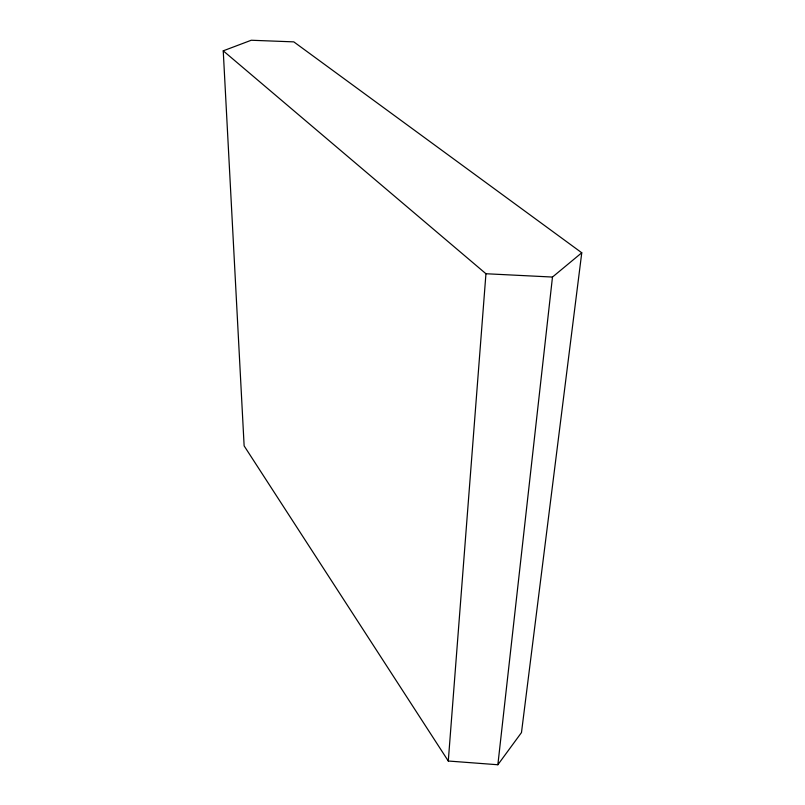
<?xml version="1.0" encoding="UTF-8"?>
<svg xmlns="http://www.w3.org/2000/svg" width="805" height="805" viewBox="0 0 805 805"><rect width="100%" height="100%" fill="white"/><g stroke="black" fill="none" stroke-linecap="round" stroke-linejoin="round"><path stroke-width="1.21" d="M448.284 761.017L485.948 273.74L223.237 50.826L251.241 40.25L293.805 41.87L581.763 252.77L521.479 732.57L497.862 764.75L448.284 761.017L244.136 445.89L223.237 50.826M497.862 764.75L552.482 277.051L581.763 252.77M485.948 273.74L552.482 277.051"/></g></svg>
